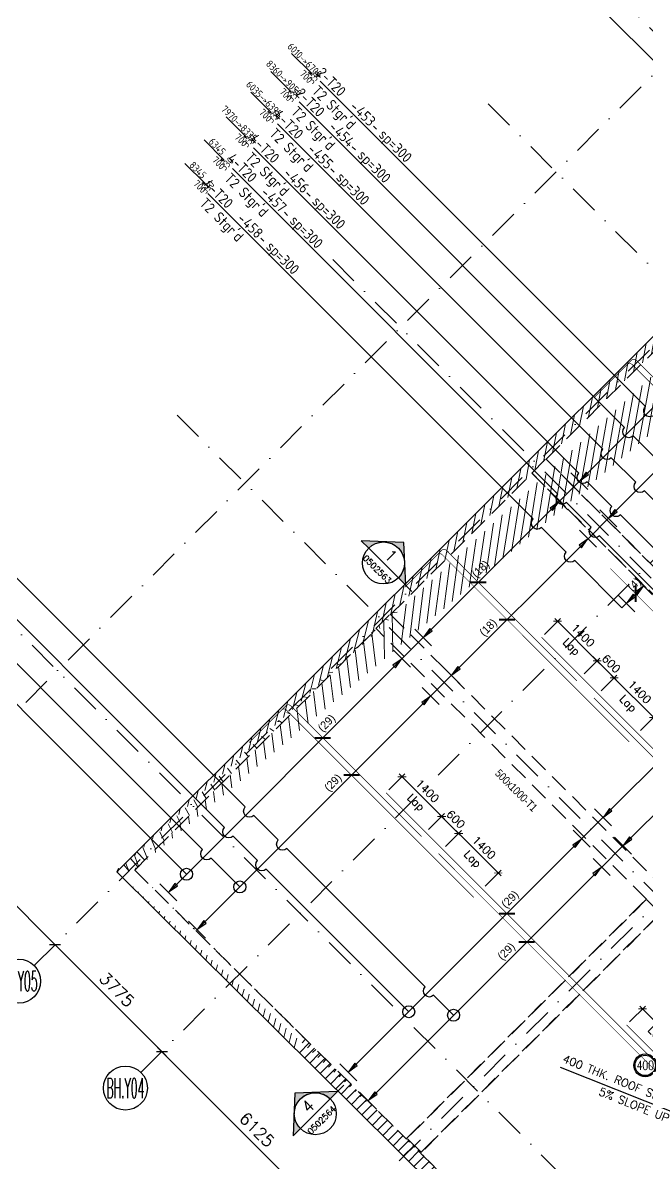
# Model space of a CAD drawing. Extents: x 660761725 to 1323371458, y 2734871439 to 5470067957.
# Drawn here: x 661724684 to 661740291, y 2735024790 to 2735053283 of the extents above; entities that cross this region are included whole.
import ezdxf
from ezdxf.enums import TextEntityAlignment as Align

# ---------------------------------------------------------------- set-up
doc = ezdxf.new("R2010")
doc.units = 0
for name, pattern in [('AXES', [1.95, 1.2, -0.25, 0.25, -0.25]), ('Hidden', [714.375, 476.25, -238.125]), ('sbp_axis_short', [10, 5, -2.5, 0, -2.5])]:
    doc.linetypes.add(name, pattern=pattern)
doc.layers.add('A-DETL', color=5, linetype='Continuous', lineweight=9, true_color=0x0000ff)
for name, color, linetype, lineweight in [('A-FLOR-PATT', 7, 'Continuous', 15), ('A-ROOF', 7, 'Continuous', 15), ('A-WALL', 7, 'Continuous', 15), ('S-ARROW', 8, 'Continuous', 13), ('S-BEAM-IDEN', 2, 'Continuous', 9), ('S-GRID', 7, 'Continuous', 9), ('S-GRID-IDEN', 7, 'Continuous', 13)]:
    doc.layers.add(name, color=color, linetype=linetype, lineweight=lineweight)
for name, color, linetype in [('S-AXIS', 20, 'AXES'), ('S-DIMO', 100, 'Continuous'), ('S-IDEN', 221, 'Continuous'), ('S-LEVEL', 3, 'Continuous'), ('S-RBAR-T16', 201, 'Continuous'), ('S-RBAR-T20', 10, 'Continuous'), ('S-RDIMO', 8, 'Continuous'), ('S-RSYMB', 7, 'Continuous'), ('S-SCEL-INDT', 222, 'Continuous'), ('S-SIMPLETEXT', 7, 'Continuous'), ('S-TXT', 3, 'Continuous')]:
    doc.layers.add(name, color=color, linetype=linetype)
doc.styles.add('08437-0000-2-020-000R-0511-00$0$ROMANS', font='ROMANS.shx', dxfattribs={"width": 0.75})
doc.styles.add('Arial Narrow_1', font='ARIALN.TTF', dxfattribs={"height": 199.9999999999998})
doc.styles.add('ARMACAD', font='isocp.shx')
doc.styles.add('ROMANS', font='romans.shx')
doc.styles.add('ROMANT', font='romant')
doc.dimstyles.new('S-DIMI-100', dxfattribs={"dimscale": 100, "dimtxt": 2, "dimasz": 1.5, "dimexe": 1, "dimexo": 1, "dimgap": 1, "dimtad": 1, "dimdec": 0, "dimzin": 12, "dimdsep": 46, "dimtxsty": 'ROMANS', "dimblk": 'ARCHTICK', "dimcen": 0.09, "dimdle": 1, "dimclrd": 8, "dimclre": 8, "dimclrt": 4, "dimadec": 0, "dimazin": 3, "dimtfac": 1, "dimtdec": 0, "dimtix": 1, "dimtmove": 1, "dimatfit": 3, "dimtolj": 1, "dimtzin": 0, "dimarcsym": 0})
doc.dimstyles.new('S-DIMI-20', dxfattribs={"dimscale": 20, "dimtxt": 2, "dimasz": 1.5, "dimexe": 1, "dimexo": 1, "dimgap": 1, "dimtad": 1, "dimdec": 0, "dimzin": 12, "dimdsep": 46, "dimtxsty": 'ROMANS', "dimblk": 'ARCHTICK', "dimcen": 0.09, "dimdle": 1, "dimclrd": 8, "dimclre": 8, "dimclrt": 4, "dimadec": 0, "dimazin": 3, "dimtfac": 1, "dimtdec": 0, "dimtix": 1, "dimtmove": 1, "dimatfit": 3, "dimtolj": 1, "dimtzin": 0, "dimarcsym": 0})
doc.dimstyles.new('S-DIMO-100', dxfattribs={"dimscale": 100, "dimtxt": 3, "dimasz": 2, "dimexe": 1.5, "dimexo": 1.5, "dimgap": 1.5, "dimtad": 1, "dimdec": 0, "dimzin": 12, "dimdsep": 46, "dimtxsty": 'ROMANS', "dimblk": 'ARCHTICK', "dimcen": 0.09, "dimdle": 1.5, "dimclrd": 8, "dimclre": 8, "dimclrt": 4, "dimadec": 0, "dimazin": 3, "dimtfac": 1, "dimtdec": 0, "dimtix": 1, "dimtmove": 1, "dimatfit": 3, "dimfxl": 1, "dimtolj": 1, "dimtzin": 0, "dimarcsym": 0})
pattern_1 = [(74.99999999999999, (0, 0), (-153.3407249233896, 41.08752341002518), [])]

# ---------------------------------------------------------------- blocks, each defined once
blk = doc.blocks.new('_ARCHTICK')
at = {"color": 0, "linetype": 'ByBlock', "const_width": 0.15}
blk.add_lwpolyline([(-0.5, -0.5), (0.5, 0.5)], dxfattribs=at)
blk = doc.blocks.new('*D116')
at = {"layer": 'S-DIMO', "color": 8, "lineweight": -2, "transparency": 16777216}
for p, q in [((662608032.111244, 2734530051.935129), (662611638.3564361, 2734526445.691153)), ((662608132.1118345, 2734529939.803683), (662608032.1112795, 2734529839.803095)), ((662611526.2243844, 2734526545.691133), (662611426.2244016, 2734526445.691117))]:
    blk.add_line(p, q, dxfattribs=at)
at = {"layer": 'S-DIMO', "color": 8, "lineweight": -2, "transparency": 16777216, "xscale": 200, "yscale": 200, "zscale": 200}
for p, rotation in [((662608138.177279, 2734529945.86913), 135.0000096597404), ((662611532.2904011, 2734526551.757152), 315.0000096597404)]:
    blk.add_blockref('_ARCHTICK', p, dxfattribs=dict(at, rotation=rotation))
at = {"layer": 'S-DIMO', "color": 4, "transparency": 16777216, "insert": (662610047.3658386, 2734528460.94521), "char_height": 300, "width": 199.5440968434552, "attachment_point": 5, "rotation": 315.00000965974044, "style": 'ROMANS'}
blk.add_mtext('\\A1;4800', dxfattribs=at)
blk = doc.blocks.new('*D117')
at = {"layer": 'S-DIMO', "color": 8, "lineweight": -2, "transparency": 16777216}
for p, q in [((662611426.2239151, 2734526657.822701), (662614307.5440253, 2734523776.503562)), ((662611526.2243844, 2734526545.691133), (662611426.223951, 2734526445.690666)), ((662614195.4119748, 2734523876.503543), (662614095.411991, 2734523776.503526))]:
    blk.add_line(p, q, dxfattribs=at)
at = {"layer": 'S-DIMO', "color": 8, "lineweight": -2, "transparency": 16777216, "xscale": 200, "yscale": 200, "zscale": 200}
for p, rotation in [((662611532.2899503, 2734526551.756701), 135.0000096597404), ((662614201.4779903, 2734523882.569561), 315.0000096597404)]:
    blk.add_blockref('_ARCHTICK', p, dxfattribs=dict(at, rotation=rotation))
at = {"layer": 'S-DIMO', "color": 4, "transparency": 16777216, "insert": (662613079.0159688, 2734525429.295201), "char_height": 300, "width": 199.5440968434552, "attachment_point": 5, "rotation": 315.00000965974044, "style": 'ROMANS'}
blk.add_mtext('\\A1;3775', dxfattribs=at)
blk = doc.blocks.new('*D118')
at = {"layer": 'S-DIMO', "color": 8, "lineweight": -2, "transparency": 16777216}
for p, q in [((662614095.4112258, 2734523988.634831), (662618638.5730611, 2734519445.474528)), ((662614195.4119748, 2734523876.503543), (662614095.4112617, 2734523776.502797)), ((662618526.4410093, 2734519545.474508), (662618426.4410267, 2734519445.474492))]:
    blk.add_line(p, q, dxfattribs=at)
at = {"layer": 'S-DIMO', "color": 8, "lineweight": -2, "transparency": 16777216, "xscale": 200, "yscale": 200, "zscale": 200}
for p, rotation in [((662614201.477261, 2734523882.568832), 135.0000096597404), ((662618532.507026, 2734519551.540527), 315.0000096597404)]:
    blk.add_blockref('_ARCHTICK', p, dxfattribs=dict(at, rotation=rotation))
at = {"layer": 'S-DIMO', "color": 4, "transparency": 16777216, "insert": (662616579.124142, 2734521929.186749), "char_height": 300, "width": 199.5440968434552, "attachment_point": 5, "rotation": 315.00000965974044, "style": 'ROMANS'}
blk.add_mtext('\\A1;6125', dxfattribs=at)
blk = doc.blocks.new('*U1142')
at = {"layer": 'S-AXIS', "color": 3, "linetype": 'Continuous'}
blk.add_circle((0, 5.5), 5.5, dxfattribs=at)
at = {"layer": 'S-AXIS', "color": 3, "linetype": 'Continuous', "ltscale": 0.5, "style": 'ROMANT', "width": 0.4, "flags": 8}
blk.add_attdef('A', text='', height=5, dxfattribs=at).set_placement((0, 5.5), align=Align.MIDDLE_CENTER)
blk = doc.blocks.new('*U1143')
at = {"layer": 'S-SCEL-INDT'}
h = blk.add_hatch(color=256, dxfattribs=at)
edge = h.paths.add_edge_path()
edge.add_line((7.000001906104444, 2.263283386128023e-05), (10.50000190576247, 3.394924715394154e-05))
edge.add_line((10.50000190576247, 3.394924715394154e-05), (-2.921335544670001e-05, 9.624999999075953))
edge.add_line((-2.921335544670001e-05, 9.624999999075953), (-10.49999809220753, -3.394923260202631e-05))
edge.add_line((-10.49999809220753, -3.394923260202631e-05), (-6.999998092549504, -2.263281203340739e-05))
edge.add_arc((1.90677747013979e-06, 1.091277068709939e-11), 6.999999999363562, 0.00018525217620890544, 180.0001852521762, ccw=False)
at = {"layer": 'S-SCEL-INDT', "color": 2, "linetype": 'Continuous'}
blk.add_line((-6.999999999228748, 4.272327350918204e-05), (6.999999999228748, -4.272327350918204e-05), dxfattribs=at)
at = {"layer": 'S-SCEL-INDT'}
blk.add_line((13.40845287412958, 4.901550710201263e-05), (7.000001906104444, 2.263283386128023e-05), dxfattribs=at)
blk.add_lwpolyline([(7.000001906104444, 2.263283386128023e-05), (10.50000190576247, 3.394924715394154e-05), (-2.921335544670001e-05, 9.624999999075953), (-10.49999809220753, -3.394923260202631e-05), (-6.999998092549504, -2.263281203340739e-05, -0.9999999999999999)], format="xyb", close=True, dxfattribs=at)
for centre, radius in [((0, 0), 6.999999999370188), ((0, -1.906788384076208e-06), 6.99999999936)]:
    blk.add_circle(centre, radius, dxfattribs=at)
at = {"layer": 'S-SCEL-INDT', "linetype": 'Continuous', "style": 'ROMANT', "flags": 8}
for rotation, p in [(359.9998251523294, (-9.533905540592968e-07, 3.499999999687137)), (0.0001748476705820678, (9.533905540592968e-07, 3.499943417606119))]:
    blk.add_attdef('01', text='', height=4, rotation=rotation, dxfattribs=at).set_placement(p, align=Align.MIDDLE_CENTER)
at = {"layer": 'S-SCEL-INDT', "color": 3, "linetype": 'Continuous', "style": 'ROMANS', "flags": 8}
for rotation, p in [(359.9998251523294, (0, -2.974065839854546)), (0.0001748476705820678, (0, -2.97412474701559))]:
    blk.add_attdef('-', text='', height=2, rotation=rotation, dxfattribs=at).set_placement(p, align=Align.MIDDLE_CENTER)
blk = doc.blocks.new('I am… Limitless.')
at = {"layer": 'S-TXT', "color": 134}
ref = blk.add_blockref('*U1143', (662332530.6639044, 2734536090.71062), dxfattribs=dict(at, xscale=75.00000000000001, yscale=75.00000000000001, zscale=75.00000000000001, rotation=314.9493972356656))
ref.add_attrib('-', '0502563', dxfattribs={"layer": 'S-SCEL-INDT', "color": 3, "linetype": 'Continuous', "height": 150, "rotation": 314.9495685446155, "style": 'ROMANS'}).set_placement((662332372.7978809, 2734535933.123201), align=Align.MIDDLE_CENTER)
ref.add_attrib('01', '1', dxfattribs={"layer": 'S-SCEL-INDT', "linetype": 'Continuous', "height": 300.0000000000001, "rotation": 314.9495685446155, "style": 'ROMANT'}).set_placement((662332716.4403422, 2734536276.159097), align=Align.MIDDLE_CENTER)
ref = blk.add_blockref('*U1143', (662330826.0326936, 2734522330.066603), dxfattribs=dict(at, xscale=75.00000000000001, yscale=75.00000000000001, zscale=75.00000000000001, rotation=44.94966640259396))
ref.add_attrib('-', '0502564', dxfattribs={"layer": 'S-SCEL-INDT', "color": 3, "linetype": 'Continuous', "height": 150, "rotation": 44.94984142316793, "style": 'ROMANS'}).set_placement((662330983.6208551, 2734522172.20132), align=Align.MIDDLE_CENTER)
ref.add_attrib('01', '4', dxfattribs={"layer": 'S-SCEL-INDT', "linetype": 'Continuous', "height": 300.0000000000001, "rotation": 44.94984142316793, "style": 'ROMANT'}).set_placement((662330640.5833447, 2734522515.842169), align=Align.MIDDLE_CENTER)
blk = doc.blocks.new('*U89')
at = {"layer": 'S-IDEN', "color": 8}
for radius in [3.8, 3.4]:
    blk.add_circle((0, 0), radius, dxfattribs=at)
at = {"layer": 'S-IDEN', "color": 4, "style": '08437-0000-2-020-000R-0511-00$0$ROMANS', "width": 0.75, "flags": 8}
blk.add_attdef('100', text='', height=3, dxfattribs=at).set_placement((0, 0), align=Align.MIDDLE_CENTER)
blk = doc.blocks.new('*D333')
at = {"layer": 'S-RBAR-T16', "color": 8, "lineweight": -2, "transparency": 16777216}
for p, q in [((661739847.1806424, 2735028317.77404), (661740244.9793086, 2735028715.572438)), ((661741234.9283487, 2735027584.201327), (661740103.5579524, 2735028715.572486)), ((661740837.130057, 2735027327.824612), (661741234.9283963, 2735027725.622683))]:
    blk.add_line(p, q, dxfattribs=at)
at = {"layer": 'S-RBAR-T16', "color": 8, "lineweight": -2, "transparency": 16777216, "xscale": 150, "yscale": 150, "zscale": 150}
for p, rotation in [((661740174.2686067, 2735028644.861784), 134.9999806815657), ((661741164.2176944, 2735027654.912029), 314.9999806815657)]:
    blk.add_blockref('_ARCHTICK', p, dxfattribs=dict(at, rotation=rotation))
at = {"layer": 'S-RBAR-T16', "color": 4, "transparency": 16777216, "char_height": 200, "attachment_point": 5, "rotation": 314.99998068156566, "style": 'ROMANS'}
for s, insert in [('\\A1;1400', (661740810.6645544, 2735028291.308215)), ('\\A1;Lap', (661740504.2515125, 2735027984.89538))]:
    blk.add_mtext(s, dxfattribs=dict(at, insert=insert))
blk = doc.blocks.new('*D338')
at = {"layer": 'S-RBAR-T16', "color": 8, "lineweight": -2, "transparency": 16777216}
for p, q in [((661735250.3331938, 2735032702.570395), (661735648.131805, 2735033100.368738)), ((661736638.0809898, 2735031968.997481), (661735506.7104487, 2735033100.368785)), ((661736240.2827604, 2735031712.620829), (661736638.0810375, 2735032110.418838))]:
    blk.add_line(p, q, dxfattribs=at)
at = {"layer": 'S-RBAR-T16', "color": 8, "lineweight": -2, "transparency": 16777216, "xscale": 150, "yscale": 150, "zscale": 150}
for p, rotation in [((661735577.421103, 2735033029.658083), 134.9999806815657), ((661736567.3703356, 2735032039.708183), 314.9999806815657)]:
    blk.add_blockref('_ARCHTICK', p, dxfattribs=dict(at, rotation=rotation))
at = {"layer": 'S-RBAR-T16', "color": 4, "transparency": 16777216, "char_height": 200, "attachment_point": 5, "rotation": 314.99998068156566, "style": 'ROMANS'}
for s, insert in [('\\A1;1400', (661736213.8171232, 2735032676.104442)), ('\\A1;Lap', (661735907.4040813, 2735032369.691607))]:
    blk.add_mtext(s, dxfattribs=dict(at, insert=insert))
blk = doc.blocks.new('*D339')
at = {"layer": 'S-RBAR-T16', "color": 8, "lineweight": -2, "transparency": 16777216}
for p, q in [((661733836.1197101, 2735034116.783891), (661734233.9183758, 2735034514.582288)), ((661735223.8674159, 2735033383.211177), (661734092.4970196, 2735034514.582336)), ((661734826.0691245, 2735033126.834462), (661735223.8674636, 2735033524.632533))]:
    blk.add_line(p, q, dxfattribs=at)
at = {"layer": 'S-RBAR-T16', "color": 8, "lineweight": -2, "transparency": 16777216, "xscale": 150, "yscale": 150, "zscale": 150}
for p, rotation in [((661734163.2076739, 2735034443.871634), 134.9999806815657), ((661735153.1567616, 2735033453.921879), 314.9999806815657)]:
    blk.add_blockref('_ARCHTICK', p, dxfattribs=dict(at, rotation=rotation))
at = {"layer": 'S-RBAR-T16', "color": 4, "transparency": 16777216, "char_height": 200, "attachment_point": 5, "rotation": 314.99998068156566, "style": 'ROMANS'}
for s, insert in [('\\A1;1400', (661734799.6036216, 2735034090.318065)), ('\\A1;Lap', (661734493.1905798, 2735033783.90523))]:
    blk.add_mtext(s, dxfattribs=dict(at, insert=insert))
blk = doc.blocks.new('*D340')
at = {"layer": 'S-RBAR-T16', "color": 8, "lineweight": -2, "transparency": 16777216}
for p, q in [((661734826.0691245, 2735033126.834462), (661735223.8677356, 2735033524.632805)), ((661735153.1570337, 2735033453.922151), (661735047.0910522, 2735033559.988204)), ((661735577.420959, 2735033029.657939), (661735153.1570337, 2735033453.922151)), ((661735250.3331938, 2735032702.570395), (661735648.1316609, 2735033100.368594)), ((661735577.420959, 2735033029.657939), (661735683.4869404, 2735032923.591887))]:
    blk.add_line(p, q, dxfattribs=at)
at = {"layer": 'S-RBAR-T16', "color": 8, "lineweight": -2, "transparency": 16777216, "xscale": 150, "yscale": 150, "zscale": 150}
for p, rotation in [((661735153.1570337, 2735033453.922151), 314.9999806815657), ((661735577.420959, 2735033029.657939), 134.9999806815657)]:
    blk.add_blockref('_ARCHTICK', p, dxfattribs=dict(at, rotation=rotation))
at = {"layer": 'S-RBAR-T16', "color": 4, "transparency": 16777216, "insert": (661735506.7104005, 2735033383.211353), "char_height": 200, "attachment_point": 5, "rotation": 314.99998068156566, "style": 'ROMANS'}
blk.add_mtext('\\A1;600', dxfattribs=at)
blk = doc.blocks.new('*D341')
at = {"layer": 'S-RBAR-T16', "color": 8, "lineweight": -2, "transparency": 16777216}
for p, q in [((661739136.688342, 2735036589.010962), (661739534.4869534, 2735036986.809305)), ((661740524.4361384, 2735035855.438049), (661739393.0655972, 2735036986.809353)), ((661740126.6379089, 2735035599.061396), (661740524.4361861, 2735035996.859405))]:
    blk.add_line(p, q, dxfattribs=at)
at = {"layer": 'S-RBAR-T16', "color": 8, "lineweight": -2, "transparency": 16777216, "xscale": 150, "yscale": 150, "zscale": 150}
for p, rotation in [((661739463.7762514, 2735036916.098651), 134.9999806815748), ((661740453.7254841, 2735035926.148751), 314.9999806815748)]:
    blk.add_blockref('_ARCHTICK', p, dxfattribs=dict(at, rotation=rotation))
at = {"layer": 'S-RBAR-T16', "color": 4, "transparency": 16777216, "char_height": 200, "attachment_point": 5, "rotation": 314.9999806815748, "style": 'ROMANS'}
for s, insert in [('\\A1;1400', (661740100.1722717, 2735036562.545009)), ('\\A1;Lap', (661739793.7592299, 2735036256.132174))]:
    blk.add_mtext(s, dxfattribs=dict(at, insert=insert))
blk = doc.blocks.new('*D342')
at = {"layer": 'S-RBAR-T16', "color": 8, "lineweight": -2, "transparency": 16777216}
for p, q in [((661737722.4748583, 2735038003.224458), (661738120.2735245, 2735038401.022856)), ((661739110.2225646, 2735037269.651745), (661737978.8521683, 2735038401.022904)), ((661738712.4242727, 2735037013.27503), (661739110.2226123, 2735037411.073101))]:
    blk.add_line(p, q, dxfattribs=at)
at = {"layer": 'S-RBAR-T16', "color": 8, "lineweight": -2, "transparency": 16777216, "xscale": 150, "yscale": 150, "zscale": 150}
for p, rotation in [((661738049.5628226, 2735038330.312202), 134.9999806815748), ((661739039.5119103, 2735037340.362447), 314.9999806815748)]:
    blk.add_blockref('_ARCHTICK', p, dxfattribs=dict(at, rotation=rotation))
at = {"layer": 'S-RBAR-T16', "color": 4, "transparency": 16777216, "char_height": 200, "attachment_point": 5, "rotation": 314.9999806815748, "style": 'ROMANS'}
for s, insert in [('\\A1;1400', (661738685.9587704, 2735037976.758633)), ('\\A1;Lap', (661738379.5457286, 2735037670.345798))]:
    blk.add_mtext(s, dxfattribs=dict(at, insert=insert))
blk = doc.blocks.new('*D343')
at = {"layer": 'S-RBAR-T16', "color": 8, "lineweight": -2, "transparency": 16777216}
for p, q in [((661738712.4242727, 2735037013.27503), (661739110.2228836, 2735037411.073372)), ((661739039.5121816, 2735037340.362718), (661738933.4462003, 2735037446.428771)), ((661739463.776107, 2735036916.098507), (661739039.5121816, 2735037340.362718)), ((661739136.688342, 2735036589.010962), (661739534.4868089, 2735036986.809161)), ((661739463.776107, 2735036916.098507), (661739569.8420883, 2735036810.032454))]:
    blk.add_line(p, q, dxfattribs=at)
at = {"layer": 'S-RBAR-T16', "color": 8, "lineweight": -2, "transparency": 16777216, "xscale": 150, "yscale": 150, "zscale": 150}
for p, rotation in [((661739039.5121816, 2735037340.362718), 314.9999806815748), ((661739463.776107, 2735036916.098507), 134.9999806815748)]:
    blk.add_blockref('_ARCHTICK', p, dxfattribs=dict(at, rotation=rotation))
at = {"layer": 'S-RBAR-T16', "color": 4, "transparency": 16777216, "insert": (661739393.0655484, 2735037269.651921), "char_height": 200, "attachment_point": 5, "rotation": 314.9999806815748, "style": 'ROMANS'}
blk.add_mtext('\\A1;600', dxfattribs=at)
blk = doc.blocks.new('CADF_02')
at = {"color": 0}
blk.add_lwpolyline([(0, 0), (2.5, -0.4166666679084301), (2.5, 0.4166666679084301)], close=True, dxfattribs=at)
blk = doc.blocks.new('cadf_03')
at = {"color": 8}
blk.add_lwpolyline([(-3.725290298461914e-09, 2.99999999627471), (3.725290298461914e-09, -3.000000007450581)], dxfattribs=at)
blk.add_blockref('CADF_02', (0.2513523101806641, 0), dxfattribs=at)
blk = doc.blocks.new('cadf_04')
at = {"color": 8, "const_width": 0.5000000000000002}
blk.add_lwpolyline([(1.414213560521603, 1.414213564246893), (-1.414213556796312, -1.414213556796312)], dxfattribs=at)
blk = doc.blocks.new('cadf_10')
at = {"color": 1}
for p, q in [((-4.158496580606208, 1.201089783226742), (-5.644468778018359, 1.201089783226742)), ((4.158496580606207, 1.201089783226742), (5.644468778018359, 1.201089783226742))]:
    blk.add_line(p, q, dxfattribs=at)
at = {"style": 'ARMACAD'}
for tag, p in [('$COM1', (-10.93526643674234, 2.542619974829577)), ('$COM2', (-9.757982686735758, -5.302973364669228))]:
    blk.add_attdef(tag, text='', height=3.5, dxfattribs=at).set_placement(p, align=Align.BOTTOM_RIGHT)
at = {"color": 1, "style": 'ARMACAD'}
blk.add_attdef('$NUM', text='', height=3.5, dxfattribs=at).set_placement((0, 0), align=Align.CENTER)
blk = doc.blocks.new('*U626', base_point=(661732027.4652215, 2735052020.090731))
at = {"layer": 'S-RSYMB'}
blk.add_lwpolyline([(661731791.794321, 2735052281.64138), (661732289.0876877, 2735051784.334271, -0.4142135623730951), (661732289.0875071, 2735051771.265054), (661732279.0688909, 2735051761.246715, -0.4142135623730951), (661732265.9996737, 2735051761.246895), (661732220.6911693, 2735051806.556652)], format="xyb", dxfattribs=at)
at = {"layer": 'S-RSYMB', "style": 'ARMACAD'}
for tag, rotation, p in [('D0', 314.9992083350048, (661732121.7594076, 2735052114.303982)), ('D2', 314.9992084073484, (661732162.0270183, 2735051702.585617)), ('D1', 44.99920844200373, (661732365.3943554, 2735051684.937481))]:
    blk.add_attdef(tag, text='', height=180, rotation=rotation, dxfattribs=at).set_placement(p, align=Align.MIDDLE_CENTER)
blk = doc.blocks.new('*U627', base_point=(661731641.0714005, 2735051633.696933))
at = {"layer": 'S-RSYMB'}
blk.add_lwpolyline([(661731403.3827039, 2735051892.228848), (661731901.3838658, 2735051394.213924, -0.4142135623730951), (661731901.3837324, 2735051384.562359), (661731893.9850236, 2735051377.163855, -0.4142135623730951), (661731884.333458, 2735051377.163988), (661731850.873305, 2735051410.625066)], format="xyb", dxfattribs=at)
at = {"layer": 'S-RSYMB', "style": 'ARMACAD'}
for tag, rotation, p in [('D0', 314.9992083343575, (661731733.7016883, 2735051724.537543)), ('D2', 314.9992084073484, (661731786.2849782, 2735051312.578371)), ('D1', 44.99920844200373, (661731979.0005344, 2735051299.544703))]:
    blk.add_attdef(tag, text='', height=180, rotation=rotation, dxfattribs=at).set_placement(p, align=Align.MIDDLE_CENTER)
blk = doc.blocks.new('*U628', base_point=(661730916.1156225, 2735050908.741198))
at = {"layer": 'S-RSYMB'}
blk.add_lwpolyline([(661730680.8140502, 2735051170.844383), (661731177.9778653, 2735050673.666829, -0.4142135623730951), (661731177.9776762, 2735050659.97206), (661731167.479524, 2735050649.474198, -0.4142135623730951), (661731153.7847552, 2735050649.474387), (661731106.3075819, 2735050696.952872)], format="xyb", dxfattribs=at)
at = {"layer": 'S-RSYMB', "style": 'ARMACAD'}
for tag, rotation, p in [('D0', 314.9992083287269, (661731010.7143611, 2735051003.571762)), ('D2', 314.9992084073484, (661731048.7277653, 2735050591.897473)), ('D1', 44.99920844199974, (661731254.0447564, 2735050573.404726))]:
    blk.add_attdef(tag, text='', height=180, rotation=rotation, dxfattribs=at).set_placement(p, align=Align.MIDDLE_CENTER)
blk = doc.blocks.new('*U629', base_point=(661729868.114851, 2735049860.740487))
at = {"layer": 'S-RSYMB'}
blk.add_lwpolyline([(661729630.9207326, 2735050120.012319), (661730128.7484082, 2735049622.170886, -0.4142135623730951), (661730128.7482632, 2735049611.681626), (661730120.707394, 2735049603.640979, -0.4142135623730951), (661730110.2181343, 2735049603.641124), (661730073.8538544, 2735049640.006409)], format="xyb", dxfattribs=at)
at = {"layer": 'S-RSYMB', "style": 'ARMACAD'}
for tag, rotation, p in [('D0', 314.999208325755, (661729961.1529738, 2735049952.407759)), ('D2', 314.9992082949373, (661730010.7175908, 2735049540.50761)), ('D1', 44.99920833306128, (661730206.0439849, 2735049526.342899))]:
    blk.add_attdef(tag, text='', height=180, rotation=rotation, dxfattribs=at).set_placement(p, align=Align.MIDDLE_CENTER)
blk = doc.blocks.new('*U630', base_point=(661729894.3333639, 2735049886.958998))
at = {"layer": 'S-RSYMB'}
blk.add_lwpolyline([(661729659.1010934, 2735050149.165862), (661730156.2405992, 2735049652.012619, -0.4142135623730951), (661730156.2404083, 2735049638.200469), (661730145.6522747, 2735049627.612628, -0.4142135623730951), (661730131.8401259, 2735049627.612819), (661730083.956018, 2735049675.49825)], format="xyb", dxfattribs=at)
at = {"layer": 'S-RSYMB', "style": 'ARMACAD'}
for tag, rotation, p in [('D0', 314.9992083663752, (661729988.9892496, 2735049981.905397)), ('D2', 314.9992082949373, (661730026.5796684, 2735049570.239378)), ('D1', 44.99920833306128, (661730232.2624978, 2735049551.588146))]:
    blk.add_attdef(tag, text='', height=180, rotation=rotation, dxfattribs=at).set_placement(p, align=Align.MIDDLE_CENTER)
blk = doc.blocks.new('*U631', base_point=(661728788.5281705, 2735048781.153871))
at = {"layer": 'S-RSYMB'}
blk.add_lwpolyline([(661728551.3263396, 2735049040.414165), (661729049.1567205, 2735048542.570026, -0.4142135623730951), (661729049.1565758, 2735048532.093829), (661729041.1257201, 2735048524.063195, -0.4142135623730951), (661729030.649523, 2735048524.06334), (661728994.3305287, 2735048560.383338)], format="xyb", dxfattribs=at)
at = {"layer": 'S-RSYMB', "style": 'ARMACAD'}
for tag, rotation, p in [('D0', 314.999208325397, (661728881.5599334, 2735048872.808252)), ('D2', 314.9992084073484, (661728931.1716226, 2735048460.907183)), ('D1', 44.99920844199974, (661729126.4573044, 2735048446.760109))]:
    blk.add_attdef(tag, text='', height=180, rotation=rotation, dxfattribs=at).set_placement(p, align=Align.MIDDLE_CENTER)
blk = doc.blocks.new('I am… All Range.')
at = {"layer": 'S-GRID', "color": 8, "linetype": 'sbp_axis_short', "lineweight": 13, "ltscale": 150}
for p, q in [((662613679.1571203, 2734523360.248725), (662679782.7279356, 2734589463.81954)), ((662618010.1861551, 2734519029.21969), (662684113.7569702, 2734585132.790505)), ((662607615.8569804, 2734529423.548865), (662643100.4238242, 2734564908.115708)), ((662611009.9695301, 2734526029.436315), (662646494.6183763, 2734561514.085161)), ((662625330.4193549, 2734550528.670175), (662653950.0332651, 2734521909.056264)), ((662622360.5708737, 2734547558.821693), (662650980.3147497, 2734518939.077817)), ((662618471.4835767, 2734543669.734396), (662647091.3762469, 2734515049.841725)), ((662614582.3962799, 2734539780.647099), (662643202.2889504, 2734511160.754429)), ((662609895.5820874, 2734535093.832907), (662638515.474758, 2734506473.940236))]:
    blk.add_line(p, q, dxfattribs=at)
at = {"layer": 'S-GRID-IDEN', "color": 9}
ref = blk.add_blockref('*U1142', (662610621.0607998, 2734525090.527586), dxfattribs=dict(at, xscale=100.0000000000075, yscale=100, zscale=100.0000000000028, rotation=359.9999999381469))
ref.add_attrib('A', 'BH.Y05', dxfattribs={"layer": 'S-AXIS', "color": 3, "linetype": 'Continuous', "ltscale": 0.5, "height": 499.9999999999999, "rotation": 359.9999999381469, "style": 'ROMANT', "width": 0.4000000000000299}).set_placement((662610621.0608004, 2734525640.527585), align=Align.MIDDLE_CENTER)
ref = blk.add_blockref('*U1142', (662613290.2483901, 2734522421.339995), dxfattribs=dict(at, xscale=100.0000000000075, yscale=100, zscale=100.0000000000028, rotation=359.9999999381469))
ref.add_attrib('A', 'BH.Y04', dxfattribs={"layer": 'S-AXIS', "color": 3, "linetype": 'Continuous', "ltscale": 0.5, "height": 499.9999999999999, "rotation": 359.9999999381469, "style": 'ROMANT', "width": 0.4000000000000299}).set_placement((662613290.2483907, 2734522971.339995), align=Align.MIDDLE_CENTER)
at = {"layer": 'S-DIMO', "color": 3}
for base, p1, p2, picture, middle in [((662611532.2904011, 2734526551.757152), (662608238.1778339, 2734530045.869718), (662611632.2903837, 2734526651.757168), '*D116', (662610047.3658386, 2734528460.94521)), ((662614201.4779903, 2734523882.569561), (662611632.2903837, 2734526651.757168), (662614301.4779738, 2734523982.569578), '*D117', (662613079.0159688, 2734525429.295201)), ((662618532.507026, 2734519551.540527), (662614301.4779738, 2734523982.569578), (662618632.5070087, 2734519651.540543), '*D118', (662616579.124142, 2734521929.186749))]:
    dim = blk.add_linear_dim(base=base, p1=p1, p2=p2, angle=315.0000096597404, dimstyle='S-DIMO-100', dxfattribs=at)
    dim.commit()
    dim.dimension.update_dxf_attribs({"geometry": picture, "text_midpoint": middle})
blk = doc.blocks.new('I am… Atomic.')
at = {"layer": 'A-FLOR-PATT', "transparency": 33554600}
h = blk.add_hatch(dxfattribs=at)
h.set_pattern_fill('ANSI31', color=8, scale=50, angle=30, style=0)
h.set_pattern_definition(pattern_1)
edge = h.paths.add_edge_path()
edge.add_line((662389967.6433319, 2734579123.010657), (662390007.8012236, 2734579503.468677))
edge.add_line((662342114.705975, 2734544592.546931), (662390007.8012234, 2734579503.468677))
edge.add_line((662363195.8073889, 2734559608.047176), (662389967.7690635, 2734579123.040917))
edge.add_line((662362417.6524743, 2734559040.823584), (662363719.8899552, 2734559990.06879))
edge.add_line((662346720.4841449, 2734547598.623516), (662362783.6519626, 2734559307.613063))
edge.add_line((662345821.5310795, 2734546943.346041), (662347578.010761, 2734548223.703842))
edge.add_line((662342292.6126368, 2734544370.997322), (662346307.4227723, 2734547297.529027))
edge.add_line((662325865.2845687, 2734528370.671522), (662342114.6925843, 2734544592.5523))
edge.add_line((662340490.7204528, 2734542572.157625), (662342149.9785906, 2734544228.604904))
edge.add_line((662339422.0417168, 2734541505.28928), (662341320.3495216, 2734543400.381265))
edge.add_line((662336597.6306283, 2734538685.662872), (662340136.8031961, 2734542218.839921))
edge.add_line((662332705.8949801, 2734534800.520002), (662336243.7133716, 2734538332.345168))
edge.add_line((662332253.0745114, 2734534348.466631), (662332782.9359009, 2734534877.430412))
edge.add_line((662326312.3910785, 2734528417.846987), (662332351.9776915, 2734534447.202265))
edge.add_line((662325865.2845687, 2734528370.671522), (662326312.3910785, 2734528417.846987))
h = blk.add_hatch(dxfattribs=at)
h.set_pattern_fill('ANSI31', color=8, scale=50, angle=30, style=0)
h.set_pattern_definition(pattern_1)
edge = h.paths.add_edge_path()
edge.add_line((662326312.3910785, 2734528417.846987), (662333102.7430063, 2734521695.273901))
edge.add_line((662325865.2845687, 2734528370.671522), (662344964.0169713, 2734509462.575772))
edge.add_line((662336968.3324986, 2734517868.269328), (662339133.8364366, 2734515724.380668))
edge.add_line((662332502.0842122, 2734522289.937136), (662334515.7142464, 2734520296.40643))
edge.add_line((662333458.4230682, 2734521343.144109), (662337828.6853824, 2734517016.504176))
edge.add_line((662338184.3654449, 2734516664.374383), (662344781.0343132, 2734510133.551082))
edge.add_line((662344781.0343132, 2734510133.551082), (662344829.7545922, 2734510084.405783))
edge.add_line((662344829.7545922, 2734510084.405783), (662344878.4748713, 2734510035.260483))
edge.add_line((662344878.4748713, 2734510035.260483), (662344927.1951503, 2734509986.115183))
edge.add_line((662344927.1951503, 2734509986.115183), (662344975.9154292, 2734509936.969883))
edge.add_line((662344975.9154292, 2734509936.969883), (662345024.6357082, 2734509887.824584))
edge.add_line((662345024.6357082, 2734509887.824584), (662345073.3559872, 2734509838.679284))
edge.add_line((662345073.3559872, 2734509838.679284), (662345122.0762662, 2734509789.533985))
edge.add_line((662345122.0762662, 2734509789.533985), (662345170.7965451, 2734509740.388685))
edge.add_line((662345170.7965451, 2734509740.388685), (662345219.5168241, 2734509691.243385))
edge.add_line((662344964.0169713, 2734509462.575772), (662345267.5598451, 2734509156.384884))
edge.add_line((662345267.5598451, 2734509156.384884), (662345219.5168241, 2734509691.243385))
edge = h.paths.add_edge_path()
edge.add_line((662345219.5168241, 2734509691.243385), (662345513.1205869, 2734510013.727216))
edge.add_line((662345468.2720397, 2734510142.524049), (662345661.1307589, 2734509588.669044))
edge.add_line((662345267.5598451, 2734509156.384884), (662345661.1307589, 2734509588.669044))
edge = h.paths.add_edge_path()
edge.add_line((662325865.2845687, 2734528370.671522), (662326389.6555356, 2734528894.154181))
edge.add_line((662326389.6555356, 2734528894.154181), (662326589.2420617, 2734528694.228972))
edge.add_line((662326589.2420617, 2734528694.228972), (662326314.0211399, 2734528416.233197))
at = {"layer": 'A-DETL', "color": 8, "linetype": 'Hidden', "lineweight": 9}
for p, q in [((662336597.6306283, 2734538685.662872), (662340136.8031961, 2734542218.839921)), ((662336234.9845982, 2734538335.842422), (662336588.4740171, 2734538689.331543)), ((662336588.4740171, 2734538689.331543), (662336597.6306283, 2734538685.662872)), ((662343376.195825, 2734531901.603003), (662336588.4740171, 2734538689.331543)), ((662336597.6306283, 2734538685.662872), (662343385.3559159, 2734531897.932939)), ((662332705.8949801, 2734534800.520002), (662336243.7133716, 2734538332.345168)), ((662336243.7133716, 2734538332.345168), (662336234.9845982, 2734538335.842422)), ((662336234.9845982, 2734538335.842422), (662343022.7064159, 2734531548.113872)), ((662343031.4386692, 2734531544.615224), (662336243.7133716, 2734538332.345168)), ((662332337.7827588, 2734534452.88958), (662332691.485989, 2734534806.293081)), ((662332691.485989, 2734534806.293081), (662332705.8949801, 2734534800.520002)), ((662332705.8949801, 2734534800.520002), (662339459.4597347, 2734528041.227738)), ((662326312.3910785, 2734528417.846987), (662332351.9776915, 2734534447.202265)), ((662332335.7524852, 2734534450.860461), (662332337.7827588, 2734534452.88958)), ((662332351.9776917, 2734534447.202265), (662332337.7827588, 2734534452.88958)), ((662339105.5426043, 2734527687.909844), (662332351.9776917, 2734534447.202265)), ((662326335.6860436, 2734528470.429919), (662326312.3910785, 2734528417.846987)), ((662326312.3910785, 2734528417.846987), (662326335.6860436, 2734528470.429919)), ((662326312.3910785, 2734528417.846987), (662333102.7430063, 2734521695.273901)), ((662339105.5426043, 2734527687.909844), (662333102.7430063, 2734521695.273901)), ((662333112.1454761, 2734521716.497802), (662339097.0810977, 2734527691.300015)), ((662339449.8353211, 2734527337.647), (662339097.0810977, 2734527691.300015)), ((662339097.0810977, 2734527691.300015), (662339105.5426043, 2734527687.909844)), ((662339459.2958959, 2734527333.856544), (662333458.4230682, 2734521343.144109)), ((662333468.9357078, 2734521366.873962), (662339449.8353211, 2734527337.647)), ((662333102.7430063, 2734521695.273901), (662333112.1454761, 2734521716.497802)), ((662333468.9357078, 2734521366.873962), (662333112.1454761, 2734521716.497802)), ((662333458.4230682, 2734521343.144109), (662333468.9357078, 2734521366.873962)), ((662333458.4230682, 2734521343.144109), (662337828.6853824, 2734517016.504176))]:
    blk.add_line(p, q, dxfattribs=at)
at = {"layer": 'A-ROOF', "color": 8, "lineweight": 13}
for p, q in [((662342114.69258, 2734544592.552298), (662325865.2845687, 2734528370.671522)), ((662325865.2845687, 2734528370.671522), (662344964.0169713, 2734509462.575772))]:
    blk.add_line(p, q, dxfattribs=at)
at = {"layer": 'A-WALL', "color": 8, "lineweight": 13}
for p, q in [((662325865.2845687, 2734528370.671522), (662342114.6925843, 2734544592.5523)), ((662325865.2845687, 2734528370.671522), (662325908.5570014, 2734528468.348911)), ((662325908.5570014, 2734528468.348911), (662325865.2845687, 2734528370.671522))]:
    blk.add_line(p, q, dxfattribs=at)
at = {"layer": 'S-LEVEL', "xscale": 74.99999999999999, "yscale": 75.00000001090066, "zscale": 74.99999999999999}
blk.add_blockref('*U89', (662339072.9448215, 2734523538.848276), dxfattribs=at).add_auto_attribs({'100': '400'})
at = {"layer": 'S-BEAM-IDEN', "color": 8, "insert": (662335443.2432877, 2734530956.466056), "char_height": 199.9999999999999, "width": 1699.577499999999, "attachment_point": 1, "rotation": 314.9757148259339, "style": 'Arial Narrow_1'}
blk.add_mtext('500x1000-T1', dxfattribs=at)
at = {"layer": 'S-TXT', "char_height": 200, "attachment_point": 1, "rotation": 338.1823885034527, "style": 'ROMANS'}
for s, insert in [('400 THK. ROOF SLAB', (662337064.5131357, 2734523810.71699)), ('5% SLOPE UP', (662337964.3353955, 2734522990.865582))]:
    blk.add_mtext(s, dxfattribs=dict(at, insert=insert))
at = {"layer": 'S-ARROW'}
blk.add_leader([(662340314.0988379, 2734522144.040179), (662336955.9103475, 2734523488.417249)], dimstyle='S-DIMI-20', override={"dimasz": 15, "dimgap": 1, "dimtad": 0}, dxfattribs=at)

msp = doc.modelspace()

# ---------------------------------------------------------------- linework, layer by layer
at = {"layer": 'S-RBAR-T20', "linetype": 'Hidden', "const_width": 16}
for points in [[(661738977.4333017, 2735043930.651811), (661739791.4899836, 2735044744.708492, -0.4142135623730951), (661739914.1730099, 2735044744.708492), (661744593.1791214, 2735040065.702381)], [(661739083.5402443, 2735044036.579003), (661739897.5969262, 2735044850.635685, -0.4142135623730951), (661740020.2799525, 2735044850.635685), (661743284.9813889, 2735041585.934248)], [(661734335.3738595, 2735039285.896118), (661735149.4305414, 2735040099.952799, -0.4142135623730951), (661735272.1135677, 2735040099.952799), (661738535.6089474, 2735036836.457419)], [(661734229.2669169, 2735039179.968925), (661735043.3235987, 2735039994.025606, -0.4142135623730951), (661735166.006625, 2735039994.025606), (661739843.8066796, 2735035316.225552)], [(661739368.5417857, 2735039649.329166), (661745198.4567018, 2735033819.25314, -0.4142135623730951), (661745198.4550066, 2735033696.570113), (661745104.4085057, 2735033602.526211, -0.4142135623730951), (661744981.7254791, 2735033602.527906), (661744556.4066266, 2735034027.858511)], [(661730339.0880837, 2735035297.352043), (661731153.1447656, 2735036111.408724, -0.4142135623730951), (661731275.8277919, 2735036111.408724), (661735957.4515314, 2735031429.784985)], [(661730445.1950257, 2735035403.279236), (661731259.2517087, 2735036217.335917, -0.4142135623730951), (661731381.9347351, 2735036217.335917), (661734649.2537991, 2735032950.016853)]]:
    msp.add_lwpolyline(points, format="xyb", dxfattribs=at)
for points in [[(661737651.7917417, 2735037932.515369), (661744546.6824518, 2735031037.434119)], [(661738959.9859095, 2735036412.280227), (661745854.8767645, 2735029517.198832)], [(661733765.4274408, 2735034046.091671), (661740660.3181509, 2735027151.010421)], [(661735073.6216085, 2735032525.856529), (661741968.5124636, 2735025630.775134)], [(661739776.3927151, 2735028246.986157), (661746251.790214, 2735021771.40373)]]:
    msp.add_lwpolyline(points, dxfattribs=at)
at = {"layer": 'S-RDIMO'}
for p, q in [((661744880.2955127, 2735047907.101129), (661736538.807295, 2735056248.589836)), ((661741962.5887065, 2735045195.467103), (661738597.3664032, 2735041830.244801)), ((661738597.3664032, 2735041830.244801), (661738091.9468559, 2735041324.825255)), ((661738091.9468558, 2735041324.825255), (661734691.4210641, 2735037924.299463)), ((661739317.6025813, 2735040897.974485), (661738812.1340841, 2735040392.505991)), ((661738812.1340835, 2735040392.50599), (661735393.5873985, 2735036976.856021)), ((661740204.2945131, 2735039212.48546), (661739772.0941211, 2735038780.297011)), ((661739772.0941211, 2735038780.297011), (661739659.0347368, 2735038667.237634)), ((661734691.421064, 2735037924.299462), (661734161.3357265, 2735037394.214124)), ((661734161.3357258, 2735037394.214124), (661728323.6252135, 2735031556.503701)), ((661735393.5873985, 2735036976.856021), (661734880.1235468, 2735036463.392169)), ((661734880.1235467, 2735036463.392169), (661729042.4130265, 2735030625.681732)), ((661741942.8576267, 2735036185.265983), (661739186.5965388, 2735033429.081062)), ((661742440.6775388, 2735035475.427491), (661739684.4164501, 2735032719.242569)), ((661739186.5965388, 2735033429.081062), (661738656.5053767, 2735032899.004549)), ((661738656.5053766, 2735032899.004549), (661732818.7398381, 2735027061.358627)), ((661739684.4164504, 2735032719.242569), (661739154.3252885, 2735032189.166056)), ((661739154.3252887, 2735032189.166056), (661733316.5418227, 2735026351.543913))]:
    msp.add_line(p, q, dxfattribs=at)
for points in [[(661744245.5521544, 2735039695.93706), (661741286.6247594, 2735042654.864629, -1), (661741074.4927313, 2735042866.99667), (661740460.3715371, 2735043481.1179, -1), (661740248.2395089, 2735043693.24994), (661732115.8535635, 2735051825.636364)], [(661742091.9049639, 2735040807.846172), (661740765.7556717, 2735042133.995542, -1), (661740553.6236435, 2735042346.127582), (661739939.5024495, 2735042960.248812, -1), (661739727.3704213, 2735043172.380853), (661731594.9844601, 2735051304.767291)], [(661742393.6168476, 2735039416.334439), (661740220.8557721, 2735041589.095642, -1), (661740008.723744, 2735041801.227683), (661739394.6025499, 2735042415.348913, -1), (661739182.4705218, 2735042627.480954), (661731050.084545, 2735050759.867407)], [(661740913.0743927, 2735039697.050279), (661739620.9424387, 2735040989.182309, -1), (661739408.8104105, 2735041201.314349), (661738794.6892164, 2735041815.435579, -1), (661738582.5571883, 2735042027.56762), (661730450.1711934, 2735050159.954091)], [(661741234.2145743, 2735038332.778899), (661739099.3768636, 2735040467.616735, -1), (661738887.2448355, 2735040679.748775), (661738273.1236413, 2735041293.870006, -1), (661738060.991613, 2735041506.002047), (661729928.605605, 2735049638.388531)], [(661739659.0347373, 2735038667.237634), (661738478.8301334, 2735039847.442307, -1), (661738266.6981053, 2735040059.574347), (661737652.7630618, 2735040673.509427, -1), (661737440.6310337, 2735040885.641467), (661729308.2450061, 2735049018.027971)], [(661735451.501584, 2735028486.503549), (661734953.7799907, 2735028984.225171, -1), (661734741.6479626, 2735029196.357212), (661731283.4343684, 2735032654.571009, -1), (661731071.3023403, 2735032866.70305), (661730458.6295018, 2735033479.375924, -1), (661730246.4974737, 2735033691.507965), (661722114.1112642, 2735041823.894651)], [(661734330.7503364, 2735028573.249762), (661730766.4318296, 2735032137.568478, -1), (661730554.2998015, 2735032349.700518), (661729941.6269625, 2735032962.373393, -1), (661729729.4949344, 2735033174.505433), (661721597.1087132, 2735041306.89213)], [(661730109.1860131, 2735031692.454703), (661729390.4471601, 2735032411.193598, -1), (661729178.315132, 2735032623.325639), (661721045.9288992, 2735040755.712349)]]:
    msp.add_lwpolyline(points, format="xyb", dxfattribs=at)
for points in [[(661742682.8248856, 2735044263.19679), (661739317.6025815, 2735040897.974486)], [(661728775.8132017, 2735032008.691682), (661720537.3609431, 2735040247.144422)]]:
    msp.add_lwpolyline(points, dxfattribs=at)
for centre in [(661728775.813201, 2735032008.691681), (661730109.1859071, 2735031692.454808), (661734330.706039, 2735028573.294058), (661735451.4572868, 2735028486.547844)]:
    msp.add_circle(centre, 150.000000263009, dxfattribs=at)

# ---------------------------------------------------------------- block references
at = {"layer": 'S-AXIS'}
for name, p in [('I am… All Range.', (-886040.414914608, 503695.4297404289)), ('I am… Atomic.', (-598829.7953836918, 503695.4297404289)), ('I am… Limitless.', (-598829.7953836918, 503695.4297404289))]:
    msp.add_blockref(name, p, dxfattribs=at)
at = {"layer": 'S-RDIMO', "yscale": 100}
for name, p, xscale, zscale, rotation in [('cadf_03', (661738597.3664032, 2735041830.244801), 100, 100, 44.99999999695557), ('cadf_03', (661738091.9468559, 2735041324.825255), 100, 100, 225.0000000060257), ('cadf_03', (661739317.6025813, 2735040897.974485), 100, 100, 45), ('cadf_03', (661738812.1340833, 2735040392.505989), 100, 100, 224.9757148303141), ('cadf_04', (661736069.5941051, 2735039302.472281), 100.0000000000015, 99.99999999999996, 134.9999982979323), ('cadf_04', (661740004.8284544, 2735039013.024913), 100, 100, 224.999208291522), ('cadf_03', (661740204.2945129, 2735039212.485459), 100, 100, 224.9992083073244), ('cadf_03', (661739772.0941211, 2735038780.297011), 100, 100, 44.99920830732442), ('cadf_04', (661736788.381801, 2735038371.650451), 100.0000000000015, 99.99999999999996, 134.9999982979323), ('cadf_03', (661734691.421064, 2735037924.299462), 100, 100, 45.00000000602576), ('cadf_03', (661734161.3357257, 2735037394.214124), 100, 100, 224.9999983156476), ('cadf_03', (661735393.5873985, 2735036976.856021), 100, 100, 44.97571483031408), ('cadf_03', (661734880.1235465, 2735036463.392168), 100, 100, 224.9999983152253), ('cadf_04', (661732183.1962477, 2735035416.074425), 100.0000000000015, 99.99999999999996, 134.9999982979323), ('cadf_04', (661732901.9839433, 2735034485.252594), 100.0000000000015, 99.99999999999996, 134.9999982979323), ('cadf_03', (661739186.5965388, 2735033429.081062), 100, 100, 44.99920832716727), ('cadf_03', (661738656.5053766, 2735032899.004549), 100, 100, 224.9999983222348), ('cadf_03', (661739684.4164504, 2735032719.242569), 100, 100, 44.99920833212363), ('cadf_03', (661739154.3252885, 2735032189.166056), 100, 100, 224.999208324628), ('cadf_03', (661728323.6252135, 2735031556.503701), 100, 100, 44.99999831564767), ('cadf_04', (661736784.4492112, 2735031026.986491), 100.0000000000015, 99.99999999999996, 134.9999982979323), ('cadf_03', (661729042.4130265, 2735030625.681732), 100, 100, 44.99999831522535), ('cadf_04', (661737282.2622995, 2735030317.1548), 99.9999999839929, 100, 314.9992083199888), ('cadf_03', (661732818.7398381, 2735027061.358627), 100, 100, 44.9999983222348), ('cadf_03', (661733316.5418227, 2735026351.543913), 100, 100, 44.99920832462801)]:
    msp.add_blockref(name, p, dxfattribs=dict(at, xscale=xscale, zscale=zscale, rotation=rotation))
at = {"layer": 'S-RSYMB'}
for name, p, values in [('*U626', (661731635.4596025, 2735052255.985012, 1e-08), {'D0': '6010->6700', 'D1': '330', 'D2': '700'}), ('*U627', (661731120.6959876, 2735051807.039887, 1e-08), {'D0': '8360->9050', 'D1': '330', 'D2': '700'}), ('*U628', (661730622.6697812, 2735051286.186186, 1e-08), {'D0': '6035->6395', 'D1': '330', 'D2': '700'}), ('*U629', (661730003.2203673, 2735050672.930856, 1e-08), {'D0': '7970->8335', 'D1': '330', 'D2': '700'}), ('*U630', (661729450.2022667, 2735050097.032737, 1e-08), {'D0': '6345', 'D1': '330', 'D2': '700'}), ('*U631', (661728969.9012028, 2735049511.654891, 1e-08), {'D0': '8345', 'D1': '330', 'D2': '700'})]:
    msp.add_blockref(name, p, dxfattribs=at).add_auto_attribs(values)
at = {"layer": 'S-SIMPLETEXT'}
ref = msp.add_blockref('cadf_10', (661733163.9862186, 2735050857.053162), dxfattribs=dict(at, xscale=74.99999998083516, yscale=75, zscale=75, rotation=314.9999983257133))
ref.add_attrib('$NUM', '453', dxfattribs={"color": 1, "height": 262.5, "rotation": 315, "style": 'ARMACAD', "flags": 2}).set_placement((661733163.9862186, 2735050857.053162), align=Align.CENTER)
ref.add_attrib('$COM1', '2-T20         sp=300', dxfattribs={"height": 262.5, "rotation": 315, "style": 'ARMACAD', "flags": 2}).set_placement((661734253.3502133, 2735049767.689103), align=Align.RIGHT)
ref = msp.add_blockref('cadf_10', (661732635.5242459, 2735050343.776959), dxfattribs=dict(at, xscale=74.99999998083517, yscale=75, zscale=75, rotation=314.9999983257132))
ref.add_attrib('$NUM', '454', dxfattribs={"color": 1, "height": 262.5, "rotation": 315, "style": 'ARMACAD', "flags": 2}).set_placement((661732635.5242459, 2735050343.776959), align=Align.CENTER)
ref.add_attrib('$COM1', '2-T20         sp=300', dxfattribs={"height": 262.5, "rotation": 315, "style": 'ARMACAD', "flags": 2}).set_placement((661733724.8882406, 2735049254.4129), align=Align.RIGHT)
ref = msp.add_blockref('cadf_10', (661732102.2696234, 2735049787.231782), dxfattribs=dict(at, xscale=74.99999998083517, yscale=75, zscale=75, rotation=314.9999983257133))
ref.add_attrib('$NUM', '455', dxfattribs={"color": 1, "height": 262.5, "rotation": 315, "style": 'ARMACAD', "flags": 2}).set_placement((661732102.2696234, 2735049787.231782), align=Align.CENTER)
ref.add_attrib('$COM1', '4-T20         sp=300', dxfattribs={"height": 262.5, "rotation": 315, "style": 'ARMACAD', "flags": 2}).set_placement((661733191.6336181, 2735048697.867723), align=Align.RIGHT)
ref = msp.add_blockref('cadf_10', (661731502.356272, 2735049187.318466), dxfattribs=dict(at, xscale=74.99999998083513, yscale=75, zscale=75, rotation=314.9999983257132))
ref.add_attrib('$NUM', '456', dxfattribs={"color": 1, "height": 262.5, "rotation": 315, "style": 'ARMACAD', "flags": 2}).set_placement((661731502.356272, 2735049187.318466), align=Align.CENTER)
ref.add_attrib('$COM1', '4-T20         sp=300', dxfattribs={"height": 262.5, "rotation": 315, "style": 'ARMACAD', "flags": 2}).set_placement((661732591.7202668, 2735048097.954407), align=Align.RIGHT)
ref = msp.add_blockref('cadf_10', (661730939.958884, 2735048706.584709), dxfattribs=dict(at, xscale=74.99999998083517, yscale=75, zscale=75, rotation=314.9999983257133))
ref.add_attrib('$NUM', '457', dxfattribs={"color": 1, "height": 262.5, "rotation": 315, "style": 'ARMACAD', "flags": 2}).set_placement((661730939.958884, 2735048706.584709), align=Align.CENTER)
ref.add_attrib('$COM1', '4-T20         sp=300', dxfattribs={"height": 262.5, "rotation": 315, "style": 'ARMACAD', "flags": 2}).set_placement((661732029.3228787, 2735047617.22065), align=Align.RIGHT)
ref = msp.add_blockref('cadf_10', (661730347.0359284, 2735048058.786502), dxfattribs=dict(at, xscale=74.99999998083517, yscale=75, zscale=75, rotation=314.9999983257132))
ref.add_attrib('$NUM', '458', dxfattribs={"color": 1, "height": 262.5, "rotation": 315, "style": 'ARMACAD', "flags": 2}).set_placement((661730347.0359284, 2735048058.786502), align=Align.CENTER)
ref.add_attrib('$COM1', '4-T20         sp=300', dxfattribs={"height": 262.5, "rotation": 315, "style": 'ARMACAD', "flags": 2}).set_placement((661731436.3999232, 2735046969.422443), align=Align.RIGHT)

# ---------------------------------------------------------------- texts
at = {"layer": 'S-RDIMO'}
for s, rotation, p in [('(18)', 45.0000000040171, (661736025.56361, 2735039399.863382)), ('(4)', 44.99920832312858, (661739917.4846159, 2735039067.10289)), ('(18)', 44.97571483231542, (661736215.774105, 2735037939.01576)), ('(29)', 44.99999832236709, (661732176.7499279, 2735035551.049794)), ('(29)', 44.99999832001848, (661732336.4719353, 2735034061.162058)), ('(29)', 44.9999983222348, (661736762.2760456, 2735031146.196681)), ('(29)', 44.99920832638302, (661736669.5586933, 2735029845.901449))]:
    msp.add_text(s, height=200, rotation=rotation, dxfattribs=at).set_placement(p)
at = {"layer": 'S-SIMPLETEXT', "style": 'ARMACAD'}
for p in [(661732853.2882679, 2735050595.173568), (661732332.4191648, 2735050074.304496), (661731787.5192496, 2735049529.404612), (661731187.605898, 2735048929.491296), (661730666.0403091, 2735048407.925737), (661730045.6797116, 2735047787.565176)]:
    msp.add_text("T2 Stgr'd", height=262.5, rotation=315, dxfattribs=at).set_placement(p, align=Align.RIGHT)

# ---------------------------------------------------------------- dimensions: what is measured, and where the dimension line sits
at = {"layer": 'S-RBAR-T16'}
for base, p1, p2, angle, picture, middle in [((661738049.5628226, 2735038330.312202), (661738641.713571, 2735036942.564375), (661737651.7641565, 2735037932.513804), 314.9999806815748, '*D342', (661738544.5373665, 2735037835.337324)), ((661739463.7762514, 2735036916.098651), (661740055.927207, 2735035528.350742), (661739065.97764, 2735036518.300308), 314.9999806815748, '*D341', (661739958.7508678, 2735036421.123701)), ((661734163.2076739, 2735034443.871634), (661734755.3584225, 2735033056.123808), (661733765.409008, 2735034046.073236), 314.9999806815656, '*D339', (661734658.1822177, 2735033948.896756)), ((661735577.421103, 2735033029.658083), (661736169.5720586, 2735031641.910174), (661735179.6224916, 2735032631.85974), 314.9999806815656, '*D338', (661736072.3957193, 2735032534.683133)), ((661740174.2686067, 2735028644.861784), (661740766.419355, 2735027257.113957), (661739776.4699405, 2735028247.063386), 314.9999806815656, '*D333', (661740669.2431505, 2735028149.886906))]:
    dim = msp.add_linear_dim(base=base, p1=p1, p2=p2, angle=angle, text='<>\\XLap', dimstyle='S-DIMI-100', dxfattribs=at)
    dim.commit()
    dim.dimension.update_dxf_attribs({"geometry": picture, "text_midpoint": middle})
for base, p1, p2, angle, picture, middle in [((661739039.5121816, 2735037340.362718), (661739065.97764, 2735036518.300308), (661738641.713571, 2735036942.564375), 314.9999806815748, '*D343', (661739393.0655484, 2735037269.651921)), ((661735153.1570337, 2735033453.922151), (661735179.6224916, 2735032631.85974), (661734755.3584225, 2735033056.123808), 314.9999806815656, '*D340', (661735506.7104005, 2735033383.211353))]:
    dim = msp.add_linear_dim(base=base, p1=p1, p2=p2, angle=angle, dimstyle='S-DIMI-100', dxfattribs=at)
    dim.commit()
    dim.dimension.update_dxf_attribs({"geometry": picture, "text_midpoint": middle})

doc.saveas('drawing.dxf')
